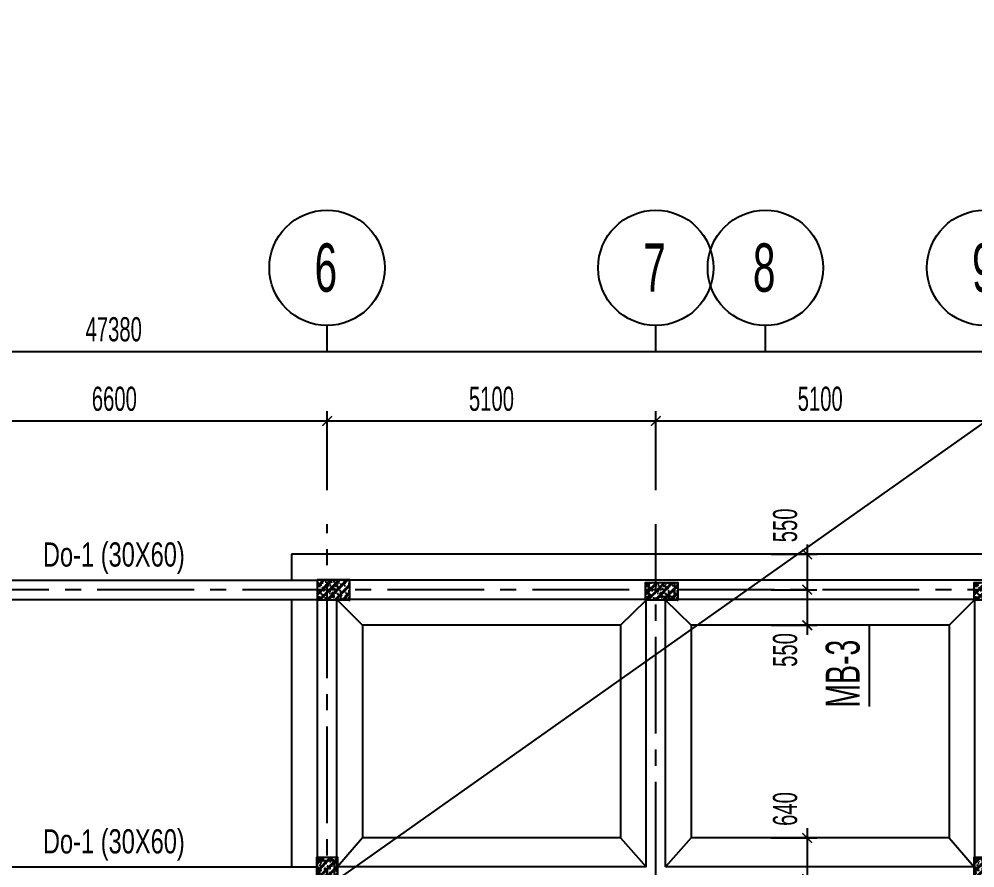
# Model space of a CAD drawing. Header units: millimetres. Extents: x 71 to 1994474, y -338610 to 1053.
# Drawn here: x 1906384 to 1921211, y -219172 to -206005 of the extents above; entities that cross this region are included whole.
import ezdxf
from ezdxf.enums import TextEntityAlignment as Align

# ---------------------------------------------------------------- set-up
doc = ezdxf.new("R2010")
doc.units = ezdxf.units.MM
doc.header["$LTSCALE"] = 1000
doc.header["$MEASUREMENT"] = 0
doc.header["$PDMODE"] = 3
doc.linetypes.add('CENTER2', pattern=[1.125, 0.75, -0.125, 0.125, -0.125])
doc.linetypes.add('HIDDEN', pattern=[0.375, 0.25, -0.125])
doc.layers.get('0').update_dxf_attribs({"linetype": 'CONTINUOUS'})
doc.layers.get('Defpoints').update_dxf_attribs({"linetype": 'CONTINUOUS'})
for name, color, linetype in [('CDC.01.AXIS', 160, 'CENTER2'), ('CDC.02.DIM', 1, 'CONTINUOUS'), ('CDC.03.BORDER', 3, 'CONTINUOUS'), ('CDC.04.HIDDEN', 8, 'HIDDEN'), ('CDC.06.TEXT', 2, 'CONTINUOUS'), ('CDC.09.COLUMN', 4, 'CONTINUOUS'), ('CDC.10.HATCH', 163, 'CONTINUOUS'), ('KCS_CHI', 1, 'CONTINUOUS')]:
    doc.layers.add(name, color=color, linetype=linetype)
doc.layers.add('KCS_Plotter', color=11, linetype='CONTINUOUS', plot=False)
doc.styles.add('ARIAL', font='arial.ttf', dxfattribs={"width": 0.6})
doc.dimstyles.new('150', dxfattribs={"dimscale": 150, "dimtxt": 2.5, "dimasz": 1, "dimexe": 1, "dimexo": 0, "dimgap": 1, "dimtad": 1, "dimdec": 0, "dimdsep": 46, "dimtxsty": 'ARIAL', "dimblk": 'ARCHTICK', "dimcen": 1, "dimdle": 1, "dimclrd": 1, "dimclre": 1, "dimclrt": 2, "dimadec": 0, "dimazin": 0, "dimtfac": 0.00072, "dimtdec": 0, "dimtix": 1, "dimtmove": 2, "dimatfit": 3, "dimldrblk": 'ARCHTICK', "dimfxl": 1, "dimtolj": 1, "dimarcsym": 0})

# ---------------------------------------------------------------- blocks, each defined once
blk = doc.blocks.new('_ARCHTICK')
at = {"color": 0, "linetype": 'ByBlock', "const_width": 0.15}
blk.add_lwpolyline([(-0.5, -0.5), (0.5, 0.5)], dxfattribs=at)
blk = doc.blocks.new('*D10')
at = {"layer": 'CDC.02.DIM', "color": 1, "lineweight": -2, "transparency": 16777216}
for p, q in [((1884161, -213314), (1884161, -211010)), ((1931541, -213314), (1931541, -211010)), ((1884011, -211160), (1931691, -211160))]:
    blk.add_line(p, q, dxfattribs=at)
at = {"layer": 'Defpoints', "color": 0, "transparency": 16777216}
for p in [(1931541, -211160), (1884161, -213314), (1931541, -213314)]:
    blk.add_point(p, dxfattribs=at)
at = {"layer": 'CDC.02.DIM', "color": 1, "lineweight": -2, "transparency": 16777216, "xscale": 150, "yscale": 150, "zscale": 150, "rotation": 180}
blk.add_blockref('_ARCHTICK', (1884161, -211160), dxfattribs=at)
at = {"layer": 'CDC.02.DIM', "color": 1, "lineweight": -2, "transparency": 16777216, "xscale": 150, "yscale": 150, "zscale": 150}
blk.add_blockref('_ARCHTICK', (1931541, -211160), dxfattribs=at)
at = {"layer": 'CDC.02.DIM', "color": 2, "transparency": 16777216, "insert": (1907851, -210819), "char_height": 375, "attachment_point": 5, "style": 'ARIAL'}
blk.add_mtext('\\A1;47380', dxfattribs=at)
blk = doc.blocks.new('*D13')
at = {"layer": 'CDC.02.DIM', "color": 1, "lineweight": -2, "transparency": 16777216}
for p, q in [((1904561, -213314), (1904561, -212089)), ((1911161, -213314), (1911161, -212089)), ((1904411, -212239), (1911311, -212239))]:
    blk.add_line(p, q, dxfattribs=at)
at = {"layer": 'Defpoints', "color": 0, "transparency": 16777216}
for p in [(1911161, -212239), (1904561, -213314), (1911161, -213314)]:
    blk.add_point(p, dxfattribs=at)
at = {"layer": 'CDC.02.DIM', "color": 1, "lineweight": -2, "transparency": 16777216, "xscale": 150, "yscale": 150, "zscale": 150, "rotation": 180}
blk.add_blockref('_ARCHTICK', (1904561, -212239), dxfattribs=at)
at = {"layer": 'CDC.02.DIM', "color": 1, "lineweight": -2, "transparency": 16777216, "xscale": 150, "yscale": 150, "zscale": 150}
blk.add_blockref('_ARCHTICK', (1911161, -212239), dxfattribs=at)
at = {"layer": 'CDC.02.DIM', "color": 2, "transparency": 16777216, "insert": (1907861, -211897), "char_height": 375, "attachment_point": 5, "style": 'ARIAL'}
blk.add_mtext('\\A1;6600', dxfattribs=at)
blk = doc.blocks.new('*D14')
at = {"layer": 'CDC.02.DIM', "color": 1, "lineweight": -2, "transparency": 16777216}
for p, q in [((1916261, -213314), (1916261, -212089)), ((1921361, -213314), (1921361, -212089)), ((1916111, -212239), (1921511, -212239))]:
    blk.add_line(p, q, dxfattribs=at)
at = {"layer": 'Defpoints', "color": 0, "transparency": 16777216}
for p in [(1921361, -212239), (1916261, -213314), (1921361, -213314)]:
    blk.add_point(p, dxfattribs=at)
at = {"layer": 'CDC.02.DIM', "color": 1, "lineweight": -2, "transparency": 16777216, "xscale": 150, "yscale": 150, "zscale": 150, "rotation": 180}
blk.add_blockref('_ARCHTICK', (1916261, -212239), dxfattribs=at)
at = {"layer": 'CDC.02.DIM', "color": 1, "lineweight": -2, "transparency": 16777216, "xscale": 150, "yscale": 150, "zscale": 150}
blk.add_blockref('_ARCHTICK', (1921361, -212239), dxfattribs=at)
at = {"layer": 'CDC.02.DIM', "color": 2, "transparency": 16777216, "insert": (1918811, -211897), "char_height": 375, "attachment_point": 5, "style": 'ARIAL'}
blk.add_mtext('\\A1;5100', dxfattribs=at)
blk = doc.blocks.new('*D16')
at = {"layer": 'CDC.02.DIM', "color": 1, "lineweight": -2, "transparency": 16777216}
for p, q in [((1911161, -213314), (1911161, -212089)), ((1916261, -213314), (1916261, -212089)), ((1911011, -212239), (1916411, -212239))]:
    blk.add_line(p, q, dxfattribs=at)
at = {"layer": 'Defpoints', "color": 0, "transparency": 16777216}
for p in [(1916261, -212239), (1911161, -213314), (1916261, -213314)]:
    blk.add_point(p, dxfattribs=at)
at = {"layer": 'CDC.02.DIM', "color": 1, "lineweight": -2, "transparency": 16777216, "xscale": 150, "yscale": 150, "zscale": 150, "rotation": 180}
blk.add_blockref('_ARCHTICK', (1911161, -212239), dxfattribs=at)
at = {"layer": 'CDC.02.DIM', "color": 1, "lineweight": -2, "transparency": 16777216, "xscale": 150, "yscale": 150, "zscale": 150}
blk.add_blockref('_ARCHTICK', (1916261, -212239), dxfattribs=at)
at = {"layer": 'CDC.02.DIM', "color": 2, "transparency": 16777216, "insert": (1913711, -211897), "char_height": 375, "attachment_point": 5, "style": 'ARIAL'}
blk.add_mtext('\\A1;5100', dxfattribs=at)
blk = doc.blocks.new('*D34')
at = {"layer": 'CDC.02.DIM', "color": 1, "lineweight": -2, "transparency": 16777216}
for p, q in [((1918609, -214157), (1918609, -215007)), ((1918051, -214307), (1918759, -214307)), ((1918051, -214857), (1918759, -214857))]:
    blk.add_line(p, q, dxfattribs=at)
at = {"layer": 'Defpoints', "color": 0, "transparency": 16777216}
for p in [(1918051, -214307), (1918051, -214857), (1918609, -214857)]:
    blk.add_point(p, dxfattribs=at)
at = {"layer": 'CDC.02.DIM', "color": 1, "lineweight": -2, "transparency": 16777216, "xscale": 150, "yscale": 150, "zscale": 150}
for p, rotation in [((1918609, -214307), 90), ((1918609, -214857), 270)]:
    blk.add_blockref('_ARCHTICK', p, dxfattribs=dict(at, rotation=rotation))
at = {"layer": 'CDC.02.DIM', "color": 2, "transparency": 16777216, "insert": (1918268, -213859), "char_height": 375, "attachment_point": 5, "rotation": 90, "style": 'ARIAL'}
blk.add_mtext('\\A1;550', dxfattribs=at)
blk = doc.blocks.new('*D35')
at = {"layer": 'CDC.02.DIM', "color": 1, "lineweight": -2, "transparency": 16777216}
for p, q in [((1918609, -214707), (1918609, -215557)), ((1918051, -214857), (1918759, -214857)), ((1918051, -215407), (1918759, -215407))]:
    blk.add_line(p, q, dxfattribs=at)
at = {"layer": 'Defpoints', "color": 0, "transparency": 16777216}
for p in [(1918051, -214857), (1918051, -215407), (1918609, -215407)]:
    blk.add_point(p, dxfattribs=at)
at = {"layer": 'CDC.02.DIM', "color": 1, "lineweight": -2, "transparency": 16777216, "xscale": 150, "yscale": 150, "zscale": 150}
for p, rotation in [((1918609, -214857), 90), ((1918609, -215407), 270)]:
    blk.add_blockref('_ARCHTICK', p, dxfattribs=dict(at, rotation=rotation))
at = {"layer": 'CDC.02.DIM', "color": 2, "transparency": 16777216, "insert": (1918268, -215792), "char_height": 375, "attachment_point": 5, "rotation": 90, "style": 'ARIAL'}
blk.add_mtext('\\A1;550', dxfattribs=at)
blk = doc.blocks.new('*D36')
at = {"layer": 'CDC.02.DIM', "color": 1, "lineweight": -2, "transparency": 16777216}
for p, q in [((1918609, -218557), (1918609, -219497)), ((1918051, -218707), (1918759, -218707)), ((1918051, -219347), (1918759, -219347))]:
    blk.add_line(p, q, dxfattribs=at)
at = {"layer": 'Defpoints', "color": 0, "transparency": 16777216}
for p in [(1918051, -218707), (1918051, -219347), (1918609, -219347)]:
    blk.add_point(p, dxfattribs=at)
at = {"layer": 'CDC.02.DIM', "color": 1, "lineweight": -2, "transparency": 16777216, "xscale": 150, "yscale": 150, "zscale": 150}
for p, rotation in [((1918609, -218707), 90), ((1918609, -219347), 270)]:
    blk.add_blockref('_ARCHTICK', p, dxfattribs=dict(at, rotation=rotation))
at = {"layer": 'CDC.02.DIM', "color": 2, "transparency": 16777216, "insert": (1918268, -218259), "char_height": 375, "attachment_point": 5, "rotation": 90, "style": 'ARIAL'}
blk.add_mtext('\\A1;640', dxfattribs=at)

msp = doc.modelspace()

# ---------------------------------------------------------------- hatches: boundary and pattern name
at = {"layer": 'CDC.10.HATCH'}
h = msp.add_hatch(dxfattribs=at)
h.set_pattern_fill('1BETONG2-BOP', color=256, scale=20, angle=90, style=0, pattern_type=2)
h.set_pattern_definition([(140, (20712.73, -370995.18), (12.550427, 143.4520365), [15, -165]), (85, (20712.73, -370995.18), (-150.438427, -27.750267), [12, -132]), (190.4514, (20713.78, -370983.22), (-137.887908, 115.701876), [12.748038, -140.228422]), (136.1842, (20672.73, -370995.18), (33.103803, 213.44821), [22.5, -247.5]), (186.6356, (20675.49, -370977.39), (-194.823574, 186.93254), [19.122058, -210.3426]), (81.1842, (20672.73, -370995.18), (-194.82372, 186.93239), [18, -198]), (111, (20682.73, -370975.18), (80.523778, 119.3814104), [15, -165]), (316, (20682.73, -370975.18), (73.107962, 134.376424), [12, -132]), (161.4514, (20689.44, -370965.23), (-64.506099, 168.044526), [12.748038, -140.228422]), (157.5, (20712.73, -370995.175), (-58.8748924, -31.1832367), [0, -130.4, 0, -134, 0, -132.5]), (94.5, (20712.73, -370995.175), (-76.0206377, 56.6701848), [0, -76.4, 0, -127.4, 0, -50.5]), (57.5, (20712.73, -371039.775), (4.5109743, 106.7644872), [0, -50, 0, -156, 0, -207]), (47.5, (20712.73, -371059.775), (-20.0209965, 116.637234), [0, -65, 0, -103.6, 0, -147]), (45, (20712.73, -370995.175), (-60.1040764, 60.1040764), []), (45, (20688.23, -370995.175), (-60.1040764, 60.1040764), [])])
h.paths.add_polyline_path([(1911510.5, -214697.5), (1911010.5, -214697.5), (1911010.5, -215017.5), (1911510.5, -215017.5)])
h = msp.add_hatch(dxfattribs=at)
h.set_pattern_fill('1BETONG2-BOP', color=256, scale=20, angle=90, style=0, pattern_type=2)
h.set_pattern_definition([(140, (25802.73, -370995.18), (12.550427, 143.4520365), [15, -165]), (85, (25802.73, -370995.18), (-150.438427, -27.750267), [12, -132]), (190.4514, (25803.78, -370983.22), (-137.887908, 115.701876), [12.748038, -140.228422]), (136.1842, (25762.73, -370995.18), (33.103803, 213.44821), [22.5, -247.5]), (186.6356, (25765.49, -370977.39), (-194.823574, 186.93254), [19.122058, -210.3426]), (81.1842, (25762.73, -370995.18), (-194.82372, 186.93239), [18, -198]), (111, (25772.73, -370975.18), (80.523778, 119.3814104), [15, -165]), (316, (25772.73, -370975.18), (73.107962, 134.376424), [12, -132]), (161.4514, (25779.44, -370965.23), (-64.506099, 168.044526), [12.748038, -140.228422]), (157.5, (25802.73, -370995.175), (-58.8748924, -31.1832367), [0, -130.4, 0, -134, 0, -132.5]), (94.5, (25802.73, -370995.175), (-76.0206377, 56.6701848), [0, -76.4, 0, -127.4, 0, -50.5]), (57.5, (25802.73, -371039.775), (4.5109743, 106.7644872), [0, -50, 0, -156, 0, -207]), (47.5, (25802.73, -371059.775), (-20.0209965, 116.637234), [0, -65, 0, -103.6, 0, -147]), (45, (25802.73, -370995.175), (-60.1040764, 60.1040764), []), (45, (25778.23, -370995.175), (-60.1040764, 60.1040764), [])])
h.paths.add_polyline_path([(1916600.5, -214747.5), (1916100.5, -214747.5), (1916100.5, -215017.5), (1916600.5, -215017.5)])
h = msp.add_hatch(dxfattribs=at)
h.set_pattern_fill('1BETONG2-BOP', color=256, scale=20, angle=90, style=0, pattern_type=2)
h.set_pattern_definition([(140, (30902.73, -370995.18), (12.550427, 143.4520365), [15, -165]), (85, (30902.73, -370995.18), (-150.438427, -27.750267), [12, -132]), (190.4514, (30903.78, -370983.22), (-137.887908, 115.701876), [12.748038, -140.228422]), (136.1842, (30862.73, -370995.18), (33.103803, 213.44821), [22.5, -247.5]), (186.6356, (30865.49, -370977.39), (-194.823574, 186.93254), [19.122058, -210.3426]), (81.1842, (30862.73, -370995.18), (-194.82372, 186.93239), [18, -198]), (111, (30872.73, -370975.18), (80.523778, 119.3814104), [15, -165]), (316, (30872.73, -370975.18), (73.107962, 134.376424), [12, -132]), (161.4514, (30879.44, -370965.23), (-64.506099, 168.044526), [12.748038, -140.228422]), (157.5, (30902.73, -370995.175), (-58.8748924, -31.1832367), [0, -130.4, 0, -134, 0, -132.5]), (94.5, (30902.73, -370995.175), (-76.0206377, 56.6701848), [0, -76.4, 0, -127.4, 0, -50.5]), (57.5, (30902.73, -371039.775), (4.5109743, 106.7644872), [0, -50, 0, -156, 0, -207]), (47.5, (30902.73, -371059.775), (-20.0209965, 116.637234), [0, -65, 0, -103.6, 0, -147]), (45, (30902.73, -370995.175), (-60.1040764, 60.1040764), []), (45, (30878.23, -370995.175), (-60.1040764, 60.1040764), [])])
h.paths.add_polyline_path([(1921700.5, -214747.5), (1921200.5, -214747.5), (1921200.5, -215017.5), (1921700.5, -215017.5)])
h = msp.add_hatch(dxfattribs=at)
h.set_pattern_fill('1BETONG2-BOP', color=256, scale=20, angle=90, style=0, pattern_type=2)
h.set_pattern_definition([(140, (25622.73, -375305.18), (12.550427, 143.4520365), [15, -165]), (85, (25622.73, -375305.18), (-150.438427, -27.750267), [12, -132]), (190.4514, (25623.78, -375293.22), (-137.887908, 115.701876), [12.748038, -140.228422]), (136.1842, (25582.73, -375305.18), (33.103803, 213.44821), [22.5, -247.5]), (186.6356, (25585.49, -375287.39), (-194.823574, 186.93254), [19.122058, -210.3426]), (81.1842, (25582.73, -375305.18), (-194.82372, 186.93239), [18, -198]), (111, (25592.73, -375285.18), (80.523778, 119.3814104), [15, -165]), (316, (25592.73, -375285.18), (73.107962, 134.376424), [12, -132]), (161.4514, (25599.44, -375275.23), (-64.506099, 168.044526), [12.748038, -140.228422]), (157.5, (25622.73, -375305.175), (-58.8748924, -31.1832367), [0, -130.4, 0, -134, 0, -132.5]), (94.5, (25622.73, -375305.175), (-76.0206377, 56.6701848), [0, -76.4, 0, -127.4, 0, -50.5]), (57.5, (25622.73, -375349.775), (4.5109743, 106.7644872), [0, -50, 0, -156, 0, -207]), (47.5, (25622.73, -375369.775), (-20.0209965, 116.637234), [0, -65, 0, -103.6, 0, -147]), (45, (25622.73, -375305.175), (-60.1040764, 60.1040764), []), (45, (25598.23, -375305.175), (-60.1040764, 60.1040764), [])])
h.paths.add_polyline_path([(1911320.5, -219007.5), (1911000.5, -219007.5), (1911000.5, -219507.5), (1911320.5, -219507.5)])
h = msp.add_hatch(dxfattribs=at)
h.set_pattern_fill('1BETONG2-BOP', color=256, scale=20, angle=90, style=0, pattern_type=2)
h.set_pattern_definition([(140, (35822.73, -375305.18), (12.550427, 143.4520365), [15, -165]), (85, (35822.73, -375305.18), (-150.438427, -27.750267), [12, -132]), (190.4514, (35823.78, -375293.22), (-137.887908, 115.701876), [12.748038, -140.228422]), (136.1842, (35782.73, -375305.18), (33.103803, 213.44821), [22.5, -247.5]), (186.6356, (35785.49, -375287.39), (-194.823574, 186.93254), [19.122058, -210.3426]), (81.1842, (35782.73, -375305.18), (-194.82372, 186.93239), [18, -198]), (111, (35792.73, -375285.18), (80.523778, 119.3814104), [15, -165]), (316, (35792.73, -375285.18), (73.107962, 134.376424), [12, -132]), (161.4514, (35799.44, -375275.23), (-64.506099, 168.044526), [12.748038, -140.228422]), (157.5, (35822.73, -375305.175), (-58.8748924, -31.1832367), [0, -130.4, 0, -134, 0, -132.5]), (94.5, (35822.73, -375305.175), (-76.0206377, 56.6701848), [0, -76.4, 0, -127.4, 0, -50.5]), (57.5, (35822.73, -375349.775), (4.5109743, 106.7644872), [0, -50, 0, -156, 0, -207]), (47.5, (35822.73, -375369.775), (-20.0209965, 116.637234), [0, -65, 0, -103.6, 0, -147]), (45, (35822.73, -375305.175), (-60.1040764, 60.1040764), []), (45, (35798.23, -375305.175), (-60.1040764, 60.1040764), [])])
h.paths.add_polyline_path([(1921520.5, -219007.5), (1921200.5, -219007.5), (1921200.5, -219507.5), (1921520.5, -219507.5)])

# ---------------------------------------------------------------- linework, layer by layer
at = {"layer": 'CDC.01.AXIS', "ltscale": 2}
for p, q in [((1911160.5, -236477.9), (1911160.5, -213839.1)), ((1916260.5, -232837.5), (1916260.5, -213839.1)), ((1933847, -214857.5), (1881690.1, -214857.5))]:
    msp.add_line(p, q, dxfattribs=at)
at = {"layer": 'CDC.02.DIM'}
msp.add_line((1919570.4, -215407.5), (1919570.4, -216667.2), dxfattribs=at)
at = {"layer": 'CDC.03.BORDER'}
for p, q in [((1910610.5, -214307.5), (1910610.5, -214707.5)), ((1932090.5, -214307.5), (1910610.5, -214307.5)), ((1904710.5, -214707.5), (1911010.5, -214707.5)), ((1931690.5, -214707.5), (1911010.5, -214707.5)), ((1904710.5, -215007.5), (1911010.5, -215007.5)), ((1910610.5, -215007.5), (1910610.5, -219157.5)), ((1911010.5, -219157.5), (1911010.5, -215007.5)), ((1911310.5, -219157.5), (1911310.5, -215007.5)), ((1916110.5, -215007.5), (1911310.5, -215007.5)), ((1911710.5, -215407.5), (1911320.5, -215017.5)), ((1915710.5, -215407.5), (1916110.5, -215017.5)), ((1916110.5, -219157.5), (1916110.5, -215007.5)), ((1916410.5, -219157.5), (1916410.5, -215007.5)), ((1921210.5, -215007.5), (1916410.5, -215007.5)), ((1916810.5, -215407.5), (1916410.5, -215017.5)), ((1920810.5, -215407.5), (1921200.5, -215017.5)), ((1921210.5, -219157.5), (1921210.5, -215007.5)), ((1911710.5, -215407.5), (1911710.5, -218707.5)), ((1915710.5, -215407.5), (1911710.5, -215407.5)), ((1915710.5, -215407.5), (1915710.5, -218707.5)), ((1916810.5, -215407.5), (1916810.5, -218707.5)), ((1920810.5, -215407.5), (1916810.5, -215407.5)), ((1920810.5, -215407.5), (1920810.5, -218707.5)), ((1911710.5, -218707.5), (1911320.5, -219157.5)), ((1915710.5, -218707.5), (1911710.5, -218707.5)), ((1915710.5, -218707.5), (1916110.5, -219157.5)), ((1916810.5, -218707.5), (1916410.5, -219157.5)), ((1920810.5, -218707.5), (1916810.5, -218707.5)), ((1920810.5, -218707.5), (1921200.5, -219157.5)), ((1904710.5, -219157.5), (1911010.5, -219157.5)), ((1916110.5, -219157.5), (1911310.5, -219157.5)), ((1921210.5, -219157.5), (1916410.5, -219157.5))]:
    msp.add_line(p, q, dxfattribs=at)
at = {"layer": 'CDC.04.HIDDEN'}
for points in [[(1916150.5, -214967.5), (1916150.5, -214747.5), (1916550.5, -214747.5), (1916550.5, -214967.5)], [(1911270.5, -219457.5), (1911050.5, -219457.5), (1911050.5, -219057.5), (1911270.5, -219057.5)]]:
    msp.add_lwpolyline(points, close=True, dxfattribs=at)
at = {"layer": 'CDC.09.COLUMN'}
for points in [[(1911010.5, -215017.5), (1911010.5, -214697.5), (1911510.5, -214697.5), (1911510.5, -215017.5)], [(1916100.5, -215017.5), (1916100.5, -214747.5), (1916600.5, -214747.5), (1916600.5, -215017.5)], [(1921200.5, -215017.5), (1921200.5, -214747.5), (1921700.5, -214747.5), (1921700.5, -215017.5)], [(1911320.5, -219507.5), (1911000.5, -219507.5), (1911000.5, -219007.5), (1911320.5, -219007.5)], [(1921520.5, -219507.5), (1921200.5, -219507.5), (1921200.5, -219007.5), (1921520.5, -219007.5)]]:
    msp.add_lwpolyline(points, close=True, dxfattribs=at)
at = {"layer": 'KCS_CHI'}
for p, q in [((1911160.5, -211160.2), (1911160.5, -210758.2)), ((1916260.5, -211160.2), (1916260.5, -210758.2)), ((1917960.5, -211160.2), (1917960.5, -210758.2))]:
    msp.add_line(p, q, dxfattribs=at)
for centre in [(1911160.5, -209863.3), (1916260.5, -209863.3), (1917960.5, -209863.3), (1921360.5, -209863.3)]:
    msp.add_circle(centre, 894.9, dxfattribs=at)
at = {"layer": 'KCS_Plotter'}
msp.add_line((1868473.8, -249616.3), (1994473.8, -160622.2), dxfattribs=at)

# ---------------------------------------------------------------- texts
at = {"layer": 'CDC.06.TEXT', "style": 'ARIAL', "width": 0.6}
for s, p in [('6', (1910967.1, -210234.3)), ('7', (1916067.1, -210234.3)), ('8', (1917767.1, -210234.3)), ('9', (1921167.1, -210234.3))]:
    msp.add_text(s, height=750, dxfattribs=at).set_placement(p)
at = {"layer": 'CDC.06.TEXT', "style": 'ARIAL', "width": 0.7}
for p in [(1907853.2, -214310.6), (1907853.2, -218760.6)]:
    msp.add_text('Do-1 (30X60)', height=375, dxfattribs=at).set_placement(p, align=Align.MIDDLE_CENTER)
at = {"layer": 'CDC.06.TEXT', "style": 'ARIAL', "width": 0.6}
msp.add_text('MB-3', height=525, rotation=90, dxfattribs=at).set_placement((1919422.2, -216684.3))

# ---------------------------------------------------------------- dimensions: what is measured, and where the dimension line sits
at = {"layer": 'CDC.02.DIM'}
for base, p1, p2, picture, middle in [((1931540.5, -211160.2), (1884160.5, -213314.4), (1931540.5, -213314.4), '*D10', (1907850.5, -210818.6)), ((1911160.5, -212238.7), (1904560.5, -213314.4), (1911160.5, -213314.4), '*D13', (1907860.5, -211897.3)), ((1916260.5, -212238.7), (1911160.5, -213314.4), (1916260.5, -213314.4), '*D16', (1913710.5, -211897.3)), ((1921360.5, -212238.7), (1916260.5, -213314.4), (1921360.5, -213314.4), '*D14', (1918810.5, -211897.3))]:
    dim = msp.add_linear_dim(base=base, p1=p1, p2=p2, dimstyle='150', dxfattribs=at)
    dim.commit()
    dim.dimension.update_dxf_attribs({"geometry": picture, "text_midpoint": middle})
for base, p1, p2, picture, middle in [((1918609.1, -214857.5), (1918050.6, -214307.5), (1918050.6, -214857.5), '*D34', (1918267.6, -213859.2)), ((1918609.1, -215407.5), (1918050.6, -214857.5), (1918050.6, -215407.5), '*D35', (1918267.6, -215791.5)), ((1918609.1, -219347.5), (1918050.6, -218707.5), (1918050.6, -219347.5), '*D36', (1918267.6, -218259.2))]:
    dim = msp.add_linear_dim(base=base, p1=p1, p2=p2, angle=90, dimstyle='150', dxfattribs=at)
    dim.commit()
    dim.dimension.update_dxf_attribs({"geometry": picture, "text_midpoint": middle, "dimtype": 160})

doc.saveas('drawing.dxf')
